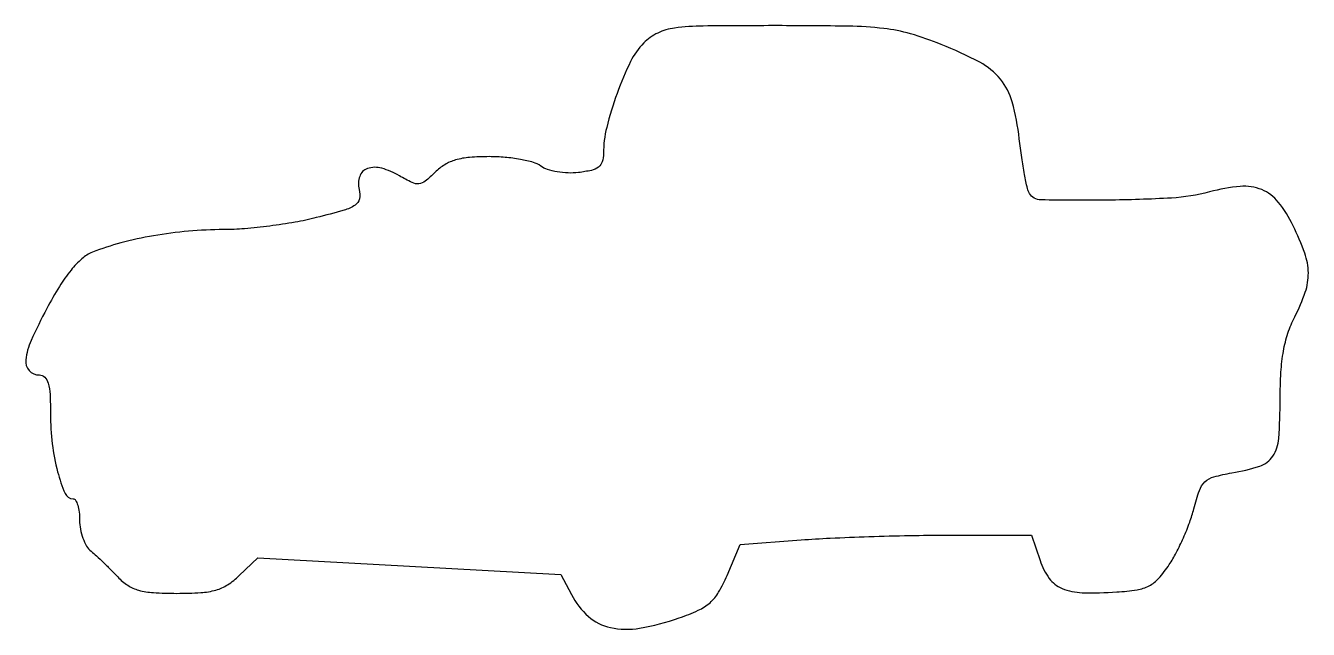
# Model space of a CAD drawing. Extents: x 1 to 177, y 0 to 83.
import ezdxf

# ---------------------------------------------------------------- set-up
doc = ezdxf.new("R2010")
doc.units = 0

msp = doc.modelspace()

# ---------------------------------------------------------------- linework, layer by layer
msp.add_lwpolyline([(85.528851, 80.61976, 0.084066), (83.723802, 78.078813, 0.025228), (81.871554, 73.69147, 0.025958), (80.443663, 69.028138, 0.061384), (80, 65.427905, -0.076608), (79.826855, 64.30446, -0.154751), (79.317001, 63.579455, -0.107356), (78.333851, 63.120279, -0.026713), (76.573842, 62.818827, -0.038039), (75.132544, 62.760891, -0.033523), (73.635657, 62.915446, -0.035044), (72.301539, 63.24188, -0.080509), (71.382712, 63.709421, 0.089372), (70.358392, 64.208149, 0.023598), (68.57672, 64.620893, 0.023174), (66.470737, 64.905053, 0.021949), (64.30887, 65, 0.019315), (61.590687, 64.894955, 0.050571), (59.67036, 64.54887, 0.066434), (58.18388, 63.899196, 0.060245), (56.864459, 62.864459, -0.024361), (55.50499, 61.631376, -0.147848), (54.637315, 61.270238, -0.138878), (53.687113, 61.438394, -0.020608), (51.954685, 62.367697, 0.064597), (49.518296, 63.410874, 0.152006), (47.561892, 63.359666, 0.232295), (46.490818, 62.290805, 0.144964), (46.414828, 60.48333, -0.110871), (46.447098, 59.196182, -0.201064), (45.868561, 58.336983, -0.076103), (44.349504, 57.641352, -0.007855), (40.533703, 56.618865, -0.018209), (37.609269, 55.996504, -0.011246), (34.133105, 55.468361, -0.011276), (30.670179, 55.100828, -0.019829), (27.794484, 54.975554, 0.020921), (22.960187, 54.754378, 0.020917), (18.161, 54.129953, 0.021832), (13.666468, 53.149074, 0.0303), (9.753163, 51.856117, 0.085943), (8.316611, 50.973073, 0.041648), (6.818579, 49.41242, 0.032328), (5.225264, 47.166605, 0.01607), (3.489456, 44.136901, 0.016055), (1.328721, 39.731894, 0.078325), (0.59651, 37.06126, 0.216187), (1.065976, 35.618338, 0.21064), (2.468615, 35, -0.200903), (3.202004, 34.692926, -0.1254), (3.67845, 33.876481, -0.05731), (3.933029, 32.340528, -0.01244), (4, 29.649223, 0.029943), (4.246483, 25.537041, 0.035058), (4.983805, 21.69955, 0.034489), (5.996569, 18.73177, 0.301951), (7.097825, 18, -0.268381), (7.445219, 17.799059, -0.05661), (7.734986, 17.130332, -0.045128), (7.934476, 16.173739, -0.028858), (8, 15.039427, 0.04712), (8.115991, 13.811346, 0.04137), (8.460992, 12.569753, 0.043563), (8.967458, 11.496168, 0.089017), (9.569333, 10.789427, -0.013823), (10.318368, 10.138489, -0.005699), (11.297781, 9.217832, -0.005634), (12.32656, 8.205884, -0.007211), (13.249668, 7.25, 0.059967), (14.616248, 6.104847, 0.07704), (16.108939, 5.431257, 0.052957), (18.138872, 5.094689, 0.014624), (21.375617, 5, 0.015431), (24.654336, 5.101209, 0.053736), (26.739842, 5.457238, 0.073078), (28.346993, 6.179484, 0.048142), (29.945281, 7.431378), (32.5, 9.862756), (53.328306, 8.730291), (74.156613, 7.597825), (75.588657, 4.828557, 0.09199), (77.927515, 1.819401, 0.129139), (80.946844, 0.286578, 0.098048), (84.970145, 0.216417, 0.037608), (90.410663, 1.62426, 0.025093), (93.029028, 2.665737, 0.074586), (94.642877, 3.717659, 0.079193), (95.823553, 5.159332, 0.030805), (96.986344, 7.468142), (98.795085, 11.687763), (107.147543, 12.337888, -0.007769), (111.170265, 12.588191, -0.003463), (116.475247, 12.798799, -0.003427), (122.092702, 12.944324, -0.004633), (127.172448, 12.994006), (138.844896, 13), (140.000148, 9.49955, 0.077746), (141.255195, 7.05283, 0.139165), (143.019566, 5.668991, 0.091669), (145.789038, 5.091056, 0.021639), (150.533087, 5.187705, 0.021765), (153.330574, 5.488649, 0.082662), (154.995925, 6.032477, 0.093028), (156.29177, 7.050931, 0.031885), (157.75328, 8.951992, 0.027979), (158.719227, 10.579176, 0.016177), (159.704202, 12.631688, 0.016134), (160.561863, 14.761587, 0.025974), (161.137338, 16.631137, -0.022838), (161.889655, 19.130807, -0.119882), (162.666197, 20.324802, -0.123696), (163.892364, 21.009689, -0.024976), (166.350873, 21.542209, 0.037673), (170.182865, 22.474585, 0.170502), (171.984442, 23.849113, 0.128226), (172.808548, 26.284951, 0.017796), (173, 31.662283, -0.01457), (173.108236, 35.375767, -0.02909), (173.449542, 38.293636, -0.035311), (174.062695, 40.743962, -0.039008), (175, 43, 0.034181), (176.449855, 46.396893, 0.088322), (176.870004, 49.01891, 0.082128), (176.371933, 51.737714, 0.026801), (174.783604, 55.508509, 0.05462), (172.733874, 58.767843, 0.129685), (170.457985, 60.470675, 0.119387), (167.510097, 60.906477, 0.042642), (163.294699, 60.156333, -0.051093), (158.059779, 59.315581, -0.012298), (149.265623, 59.029204, -0.005624), (140.112038, 59.059308, -0.256057), (138.525216, 59.959199, -0.086432), (138.256177, 60.630564, -0.006614), (137.8763, 62.549093, -0.008926), (137.492052, 64.865334, -0.006683), (137.148608, 67.428899, 0.0353), (136.16511, 72.532229, 0.107912), (134.558949, 75.648149, 0.098505), (131.709468, 77.968869, 0.026585), (126.397351, 80.430541, 0.024995), (122.188501, 81.875982, 0.041747), (118.518847, 82.609871, 0.024665), (113.635657, 82.925861, 0.003825), (103.944024, 83, 0.002482), (93.712073, 82.949211, 0.029662), (89.769042, 82.67578, 0.080241), (87.460089, 81.990075, 0.084344)], format="xyb", close=True)

doc.saveas('drawing.dxf')
